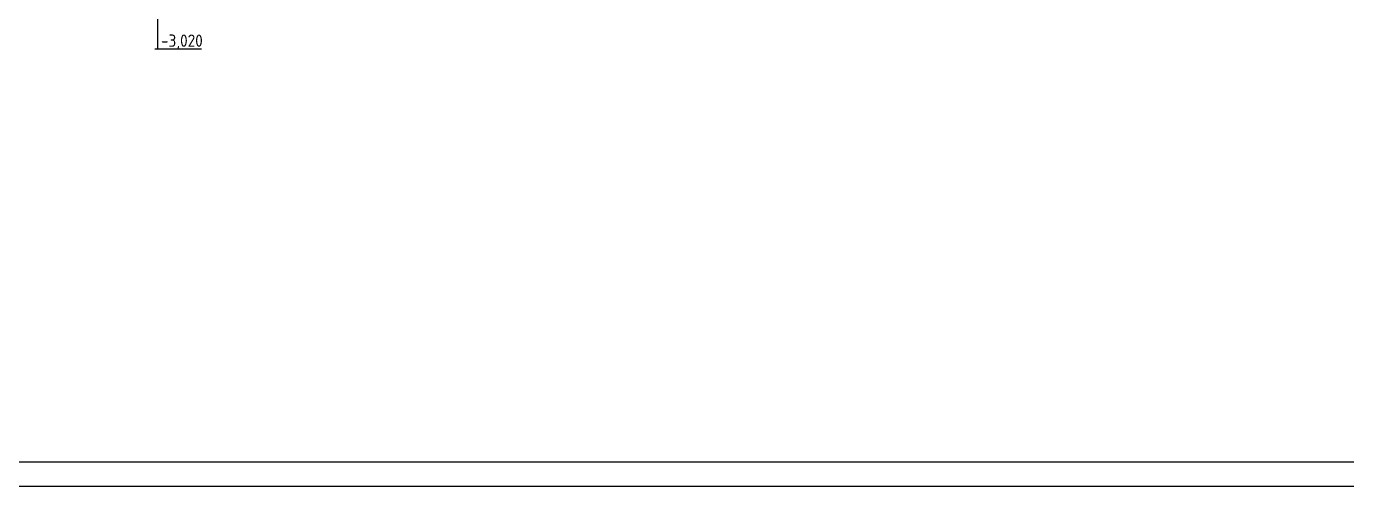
# Model space of a CAD drawing. Extents: x 3792242 to 5145247, y -1546315 to -1031918.
# Drawn here: x 4282186 to 4309022, y -1541362 to -1531998 of the extents above; entities that cross this region are included whole.
import ezdxf

# ---------------------------------------------------------------- set-up
doc = ezdxf.new("R2010")
doc.units = 0
doc.header["$MEASUREMENT"] = 0
doc.layers.add('TENKÁ', color=7, linetype='CONTINUOUS')
doc.styles.add('STYLE1', font='isocp.shx')

msp = doc.modelspace()

# ---------------------------------------------------------------- linework, layer by layer
at = {"layer": 'TENKÁ', "linetype": 'ByBlock', "ltscale": 0.25}
for p, q in [((4284859.827, -1532463.77), (4284859.827, -1531663.77)), ((4285743.437, -1532463.77), (4284795.64, -1532463.77))]:
    msp.add_line(p, q, dxfattribs=at)
at = {"layer": 'TENKÁ', "ltscale": 0.25}
for p, q in [((4351707.657, -1540862.357), (4256590.843, -1540862.357)), ((4352207.657, -1541362.357), (4256090.843, -1541362.357))]:
    msp.add_line(p, q, dxfattribs=at)

# ---------------------------------------------------------------- texts
at = {"layer": 'TENKÁ', "ltscale": 0.25, "style": 'STYLE1'}
msp.add_text('-3,020', height=250, dxfattribs=at).set_placement((4284921.903, -1532413.117))

doc.saveas('drawing.dxf')
